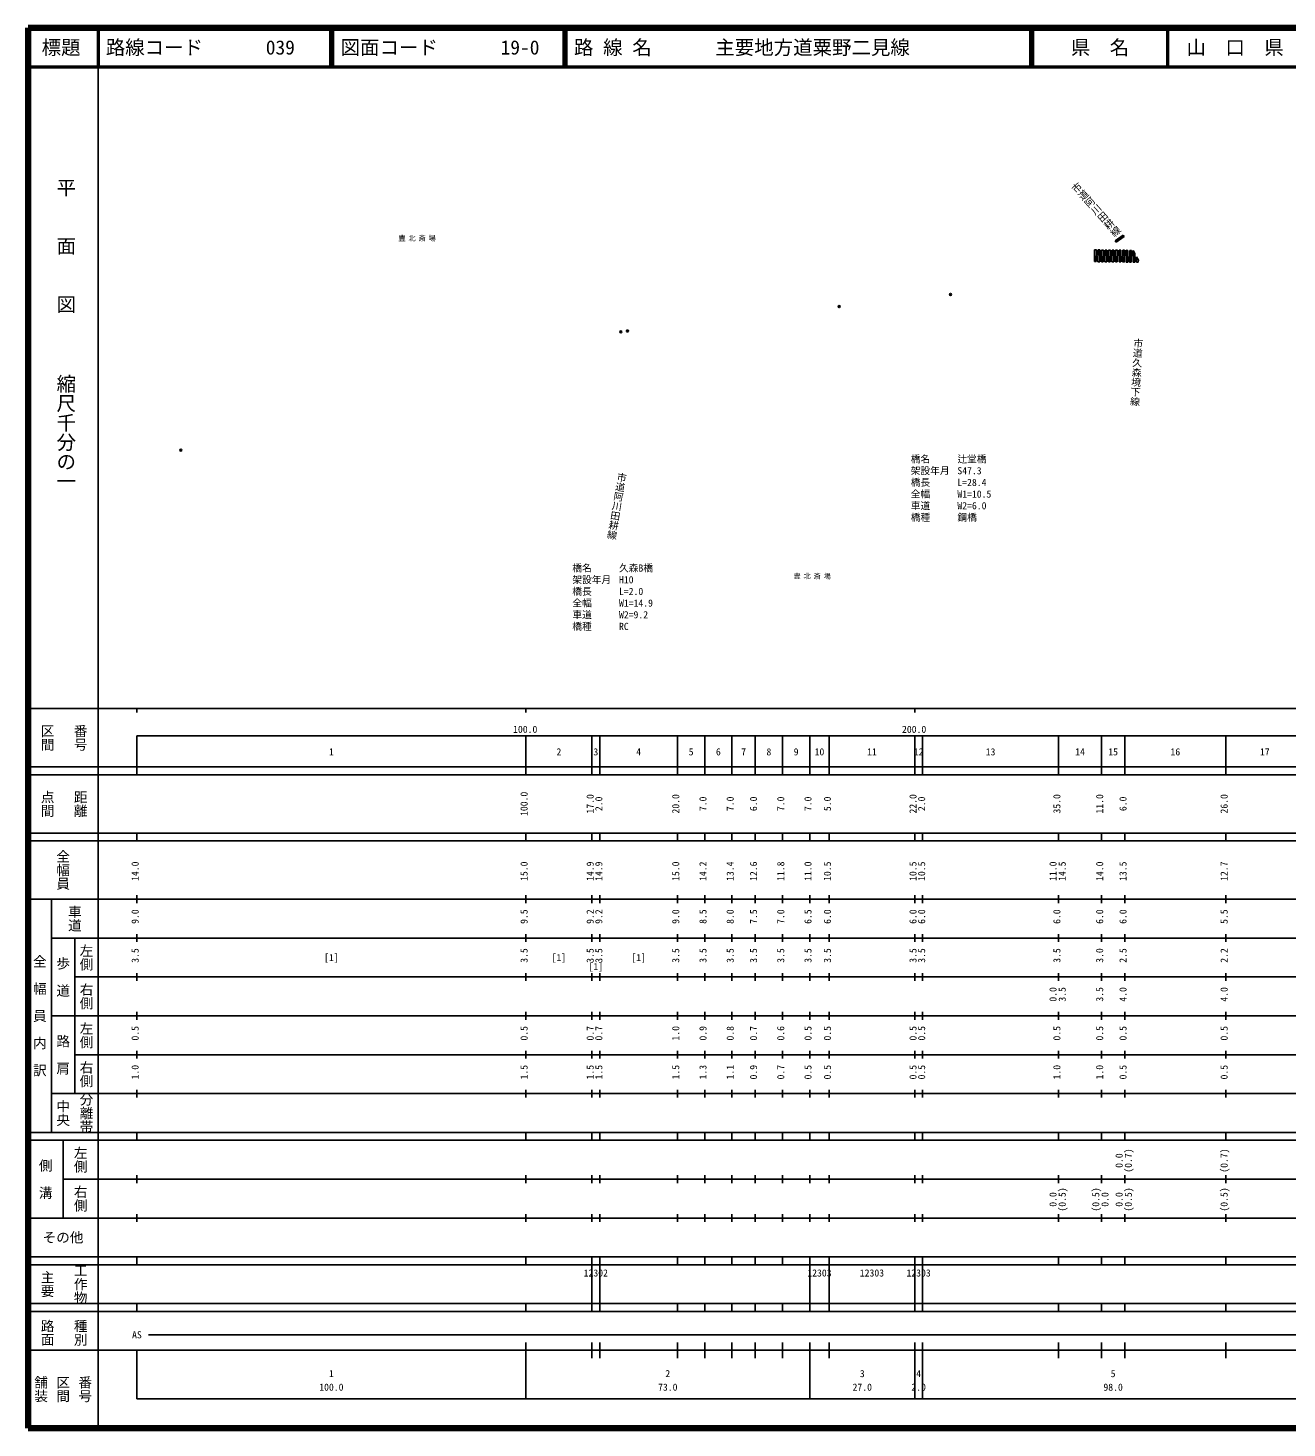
# Model space of a CAD drawing. Units: millimetres on the paper, with parts at other scales. Extents: x 40 to 680, y 20 to 380.
# Drawn here: x 40 to 363.7, y 20 to 380 of the extents above; entities that cross this region are included whole.
import ezdxf
from ezdxf.enums import TextEntityAlignment as Align

# ---------------------------------------------------------------- set-up
doc = ezdxf.new("R2010")
doc.units = ezdxf.units.MM
doc.header["$PDMODE"] = 32
doc.header["$PDSIZE"] = 0.5
for name, color, linetype, lineweight in [('M-BGD', 7, 'Continuous', 25), ('M-STR-HTXT', 7, 'Continuous', 13), ('M-STR-STRC', 7, 'Continuous', 25), ('M-TTL', 2, 'Continuous', 140), ('M-TTL-BAND', 7, 'Continuous', 25), ('M-TTL-LINE', 7, 'Continuous', 50), ('M-TTL-TXT', 7, 'Continuous', 50)]:
    doc.layers.add(name, color=color, linetype=linetype, lineweight=lineweight)
doc.layers.add('M-OTRS', color=6, linetype='Continuous')
doc.styles.add('@ＭＳ ゴシック', font='')
doc.styles.add('ＭＳ ゴシック', font='')
doc.styles.get('@ＭＳ ゴシック').set_extended_font_data('@MS Gothic')
doc.styles.get('ＭＳ ゴシック').set_extended_font_data('MS Gothic')

msp = doc.modelspace()

# ---------------------------------------------------------------- linework, layer by layer
at = {"layer": 'M-OTRS'}
for p in [(277.188, 311.485), (248.572, 308.359), (192.413, 301.906), (194.132, 302.083), (79.271, 271.433)]:
    msp.add_point(p, dxfattribs=at)
at = {"layer": 'M-STR-STRC'}
for p, q in [((321.616, 326.742), (319.506, 325.262)), ((319.506, 325.262), (319.765, 324.894)), ((321.875, 326.374), (319.765, 324.894)), ((321.616, 326.742), (321.875, 326.374)), ((314.198, 319.926), (314.237, 322.936)), ((314.688, 322.93), (314.237, 322.936)), ((314.649, 319.92), (314.688, 322.93)), ((315.101, 319.914), (315.14, 322.924)), ((315.591, 322.918), (315.14, 322.924)), ((315.552, 319.909), (315.591, 322.918)), ((316.004, 319.903), (316.042, 322.912)), ((316.494, 322.907), (316.042, 322.912)), ((316.455, 319.897), (316.494, 322.907)), ((316.907, 319.891), (316.945, 322.901)), ((317.397, 322.895), (316.945, 322.901)), ((317.358, 319.885), (317.397, 322.895)), ((317.81, 319.88), (317.848, 322.889)), ((318.3, 322.884), (317.848, 322.889)), ((318.261, 319.874), (318.3, 322.884)), ((318.713, 319.868), (318.751, 322.878)), ((319.203, 322.872), (318.751, 322.878)), ((319.164, 319.862), (319.203, 322.872)), ((319.616, 319.856), (319.654, 322.866)), ((320.106, 322.86), (319.654, 322.866)), ((320.067, 319.851), (320.106, 322.86)), ((320.519, 319.845), (320.557, 322.855)), ((321.009, 322.849), (320.557, 322.855)), ((320.97, 319.839), (321.009, 322.849)), ((321.421, 319.833), (321.46, 322.843)), ((321.912, 322.837), (321.46, 322.843)), ((321.873, 319.827), (321.912, 322.837)), ((322.324, 319.822), (322.363, 322.831)), ((322.814, 322.826), (322.363, 322.831)), ((322.776, 319.816), (322.814, 322.826)), ((323.227, 319.81), (323.266, 322.82)), ((323.717, 322.814), (323.266, 322.82)), ((323.679, 319.804), (323.717, 322.814)), ((324.13, 319.799), (324.169, 322.808)), ((324.61, 321.991), (324.169, 322.821)), ((324.582, 319.793), (324.61, 321.991)), ((325.033, 319.787), (325.051, 321.162)), ((325.492, 320.332), (325.051, 321.162)), ((314.649, 319.92), (314.198, 319.926)), ((315.552, 319.909), (315.101, 319.914)), ((316.455, 319.897), (316.004, 319.903)), ((317.358, 319.885), (316.907, 319.891)), ((318.261, 319.874), (317.81, 319.88)), ((319.164, 319.862), (318.713, 319.868)), ((320.067, 319.851), (319.616, 319.856)), ((320.97, 319.839), (320.519, 319.845)), ((321.873, 319.827), (321.421, 319.833)), ((322.776, 319.816), (322.324, 319.822)), ((323.679, 319.804), (323.227, 319.81)), ((324.582, 319.793), (324.13, 319.799)), ((325.485, 319.781), (325.033, 319.787)), ((325.485, 319.781), (325.492, 320.332))]:
    msp.add_line(p, q, dxfattribs=at)
at = {"layer": 'M-TTL'}
for p, q in [((40, 380), (40, 20)), ((680, 380), (40, 380)), ((40, 20), (680, 20))]:
    msp.add_line(p, q, dxfattribs=at)
at = {"layer": 'M-TTL-BAND'}
for p, q in [((58, 370), (58, 20)), ((40, 205), (579, 205)), ((68, 205), (68, 204)), ((168, 205), (168, 204)), ((268, 205), (268, 204)), ((68, 198), (579, 198)), ((68, 198), (68, 188)), ((168, 188), (168, 198)), ((185, 188), (185, 198)), ((187, 188), (187, 198)), ((207, 188), (207, 198)), ((214, 188), (214, 198)), ((221, 188), (221, 198)), ((227, 188), (227, 198)), ((234, 188), (234, 198)), ((241, 188), (241, 198)), ((246, 188), (246, 198)), ((268, 188), (268, 198)), ((270, 188), (270, 198)), ((305, 188), (305, 198)), ((316, 188), (316, 198)), ((322, 188), (322, 198)), ((348, 188), (348, 198)), ((40, 190), (579, 190)), ((40, 188), (579, 188)), ((40, 173), (579, 173)), ((68, 171), (68, 173)), ((168, 171), (168, 173)), ((185, 171), (185, 173)), ((187, 171), (187, 173)), ((207, 171), (207, 173)), ((214, 171), (214, 173)), ((221, 171), (221, 173)), ((227, 171), (227, 173)), ((234, 171), (234, 173)), ((241, 171), (241, 173)), ((246, 171), (246, 173)), ((268, 171), (268, 173)), ((270, 171), (270, 173)), ((305, 171), (305, 173)), ((316, 171), (316, 173)), ((322, 171), (322, 173)), ((348, 171), (348, 173)), ((40, 171), (579, 171)), ((40, 156), (579, 156)), ((46, 96), (46, 156)), ((68, 155), (68, 157)), ((168, 155), (168, 157)), ((185, 155), (185, 157)), ((187, 155), (187, 157)), ((207, 155), (207, 157)), ((214, 155), (214, 157)), ((221, 155), (221, 157)), ((227, 155), (227, 157)), ((234, 155), (234, 157)), ((241, 155), (241, 157)), ((246, 155), (246, 157)), ((268, 155), (268, 157)), ((270, 155), (270, 157)), ((305, 155), (305, 157)), ((316, 155), (316, 157)), ((322, 155), (322, 157)), ((348, 155), (348, 157)), ((46, 146), (579, 146)), ((52, 146), (52, 106)), ((68, 145), (68, 147)), ((168, 145), (168, 147)), ((185, 145), (185, 147)), ((187, 145), (187, 147)), ((207, 145), (207, 147)), ((214, 145), (214, 147)), ((221, 145), (221, 147)), ((227, 145), (227, 147)), ((234, 145), (234, 147)), ((241, 145), (241, 147)), ((246, 145), (246, 147)), ((268, 145), (268, 147)), ((270, 145), (270, 147)), ((305, 145), (305, 147)), ((316, 145), (316, 147)), ((322, 145), (322, 147)), ((348, 145), (348, 147)), ((68, 135), (68, 137)), ((168, 135), (168, 137)), ((185, 135), (185, 137)), ((187, 135), (187, 137)), ((207, 135), (207, 137)), ((214, 135), (214, 137)), ((221, 135), (221, 137)), ((227, 135), (227, 137)), ((234, 135), (234, 137)), ((241, 135), (241, 137)), ((246, 135), (246, 137)), ((268, 135), (268, 137)), ((270, 135), (270, 137)), ((305, 135), (305, 137)), ((316, 135), (316, 137)), ((322, 135), (322, 137)), ((348, 135), (348, 137)), ((52, 136), (579, 136)), ((46, 126), (579, 126)), ((68, 125), (68, 127)), ((168, 125), (168, 127)), ((185, 125), (185, 127)), ((187, 125), (187, 127)), ((207, 125), (207, 127)), ((214, 125), (214, 127)), ((221, 125), (221, 127)), ((227, 125), (227, 127)), ((234, 125), (234, 127)), ((241, 125), (241, 127)), ((246, 125), (246, 127)), ((268, 125), (268, 127)), ((270, 125), (270, 127)), ((305, 125), (305, 127)), ((316, 125), (316, 127)), ((322, 125), (322, 127)), ((348, 125), (348, 127)), ((52, 116), (579, 116)), ((68, 115), (68, 117)), ((168, 115), (168, 117)), ((185, 115), (185, 117)), ((187, 115), (187, 117)), ((207, 115), (207, 117)), ((214, 115), (214, 117)), ((221, 115), (221, 117)), ((227, 115), (227, 117)), ((234, 115), (234, 117)), ((241, 115), (241, 117)), ((246, 115), (246, 117)), ((268, 115), (268, 117)), ((270, 115), (270, 117)), ((305, 115), (305, 117)), ((316, 115), (316, 117)), ((322, 115), (322, 117)), ((348, 115), (348, 117)), ((46, 106), (579, 106)), ((68, 105), (68, 107)), ((168, 105), (168, 107)), ((185, 105), (185, 107)), ((187, 105), (187, 107)), ((207, 105), (207, 107)), ((214, 105), (214, 107)), ((221, 105), (221, 107)), ((227, 105), (227, 107)), ((234, 105), (234, 107)), ((241, 105), (241, 107)), ((246, 105), (246, 107)), ((268, 105), (268, 107)), ((270, 105), (270, 107)), ((305, 105), (305, 107)), ((316, 105), (316, 107)), ((322, 105), (322, 107)), ((348, 105), (348, 107)), ((40, 96), (579, 96)), ((40, 94), (579, 94)), ((49, 94), (49, 74)), ((68, 94), (68, 96)), ((168, 94), (168, 96)), ((185, 94), (185, 96)), ((187, 94), (187, 96)), ((207, 94), (207, 96)), ((214, 94), (214, 96)), ((221, 94), (221, 96)), ((227, 94), (227, 96)), ((234, 94), (234, 96)), ((241, 94), (241, 96)), ((246, 94), (246, 96)), ((268, 94), (268, 96)), ((270, 94), (270, 96)), ((305, 94), (305, 96)), ((316, 94), (316, 96)), ((322, 94), (322, 96)), ((348, 94), (348, 96)), ((49, 84), (579, 84)), ((68, 83), (68, 85)), ((168, 83), (168, 85)), ((185, 83), (185, 85)), ((187, 83), (187, 85)), ((207, 83), (207, 85)), ((214, 83), (214, 85)), ((221, 83), (221, 85)), ((227, 83), (227, 85)), ((234, 83), (234, 85)), ((241, 83), (241, 85)), ((246, 83), (246, 85)), ((268, 83), (268, 85)), ((270, 83), (270, 85)), ((305, 83), (305, 85)), ((316, 83), (316, 85)), ((322, 83), (322, 85)), ((348, 83), (348, 85)), ((40, 74), (579, 74)), ((68, 73), (68, 75)), ((168, 73), (168, 75)), ((185, 73), (185, 75)), ((187, 73), (187, 75)), ((207, 73), (207, 75)), ((214, 73), (214, 75)), ((221, 73), (221, 75)), ((227, 73), (227, 75)), ((234, 73), (234, 75)), ((241, 73), (241, 75)), ((246, 73), (246, 75)), ((268, 73), (268, 75)), ((270, 73), (270, 75)), ((305, 73), (305, 75)), ((316, 73), (316, 75)), ((322, 73), (322, 75)), ((348, 73), (348, 75)), ((40, 64), (579, 64)), ((40, 62), (579, 62)), ((68, 62), (68, 64)), ((168, 62), (168, 64)), ((185, 62), (185, 64)), ((185, 52), (185, 62)), ((187, 62), (187, 64)), ((187, 52), (187, 62)), ((207, 62), (207, 64)), ((214, 62), (214, 64)), ((221, 62), (221, 64)), ((227, 62), (227, 64)), ((234, 62), (234, 64)), ((241, 62), (241, 64)), ((241, 52), (241, 62)), ((246, 62), (246, 64)), ((246, 52), (246, 62)), ((246, 52), (246, 62)), ((268, 62), (268, 64)), ((268, 52), (268, 62)), ((268, 52), (268, 62)), ((270, 62), (270, 64)), ((270, 52), (270, 62)), ((305, 62), (305, 64)), ((316, 62), (316, 64)), ((322, 62), (322, 64)), ((348, 62), (348, 64)), ((40, 52), (579, 52)), ((68, 50), (68, 52)), ((168, 50), (168, 52)), ((185, 50), (185, 52)), ((187, 50), (187, 52)), ((207, 50), (207, 52)), ((214, 50), (214, 52)), ((221, 50), (221, 52)), ((227, 50), (227, 52)), ((234, 50), (234, 52)), ((241, 50), (241, 52)), ((246, 50), (246, 52)), ((268, 50), (268, 52)), ((270, 50), (270, 52)), ((305, 50), (305, 52)), ((316, 50), (316, 52)), ((322, 50), (322, 52)), ((348, 50), (348, 52)), ((40, 50), (579, 50)), ((71, 44), (561, 44)), ((40, 40), (579, 40)), ((68, 40), (68, 27.5)), ((168, 27.5), (168, 42)), ((185, 38), (185, 42)), ((187, 38), (187, 42)), ((207, 38), (207, 42)), ((214, 38), (214, 42)), ((221, 38), (221, 42)), ((227, 38), (227, 42)), ((234, 38), (234, 42)), ((241, 27.5), (241, 42)), ((246, 38), (246, 42)), ((268, 27.5), (268, 42)), ((270, 27.5), (270, 42)), ((305, 38), (305, 42)), ((316, 38), (316, 42)), ((322, 38), (322, 42)), ((348, 38), (348, 42)), ((68, 27.5), (579, 27.5))]:
    msp.add_line(p, q, dxfattribs=at)
at = {"layer": 'M-TTL-LINE'}
for p, q in [((58, 380), (58, 370)), ((117.75, 380), (117.75, 370)), ((118.25, 380), (118.25, 370)), ((177.75, 380), (177.75, 370)), ((178.25, 380), (178.25, 370)), ((297.75, 380), (297.75, 370)), ((298.25, 380), (298.25, 370)), ((333, 380), (333, 370)), ((40, 370), (680, 370))]:
    msp.add_line(p, q, dxfattribs=at)

# ---------------------------------------------------------------- texts
at = {"layer": 'M-BGD', "style": '@ＭＳ ゴシック'}
for s, rotation, p in [('市道阿川田耕線', 311.6, (319.318, 325.773)), ('市道久森境下線', 266.827, (323.058, 282.792)), ('市道阿川田耕線', 260.404, (188.475, 248.674))]:
    msp.add_text(s, height=1.833, rotation=rotation, dxfattribs=at).set_placement(p, align=Align.BOTTOM_RIGHT)
at = {"layer": 'M-STR-HTXT', "style": 'ＭＳ ゴシック'}
for s, p in [('橋名', (266.962, 267.693)), ('辻堂橋', (278.962, 267.693)), ('架設年月', (266.962, 264.693)), ('S47.3', (278.962, 264.693)), ('橋長', (266.962, 261.693)), ('L=28.4', (278.962, 261.693)), ('全幅', (266.962, 258.693)), ('W1=10.5', (278.962, 258.693)), ('車道', (266.962, 255.693)), ('W2=6.0', (278.962, 255.693)), ('橋種', (266.962, 252.693)), ('鋼橋', (278.962, 252.693)), ('橋名', (179.956, 239.663)), ('久森B橋', (191.956, 239.663)), ('架設年月', (179.956, 236.663)), ('H10', (191.956, 236.663)), ('橋長', (179.956, 233.663)), ('L=2.0', (191.956, 233.663)), ('全幅', (179.956, 230.663)), ('W1=14.9', (191.956, 230.663)), ('橋種', (179.956, 224.663)), ('車道', (179.956, 227.663)), ('W2=9.2', (191.956, 227.663)), ('RC', (191.956, 224.663))]:
    msp.add_text(s, height=1.833, dxfattribs=at).set_placement(p, align=Align.BOTTOM_LEFT)
at = {"layer": 'M-STR-STRC', "char_height": 1.32, "attachment_point": 9, "style": 'ＭＳ ゴシック'}
for insert in [(145.586, 325.125), (247.17, 238.232)]:
    msp.add_mtext('\\T1.4;豊北斎場', dxfattribs=dict(at, insert=insert))
at = {"layer": 'M-TTL-BAND', "style": '@ＭＳ ゴシック'}
for s, p in [('平\u3000\u3000面\u3000\u3000図', (49.777, 306.475)), ('縮尺千分の一', (49.777, 261.03))]:
    msp.add_text(s, height=3.666, rotation=270, dxfattribs=at).set_placement(p, align=Align.MIDDLE_RIGHT)
for s, p in [('区間', (45, 197.5)), ('番号', (53.5, 197.5)), ('点間', (45, 180.5)), ('距離', (53.5, 180.5)), ('全幅員', (49, 163.5)), ('車道', (52, 151)), ('左側', (55, 141)), ('全\u3000幅\u3000員\u3000内\u3000訳', (43, 126)), ('歩\u3000道', (49, 136)), ('右側', (55, 131)), ('左側', (55, 121)), ('路\u3000肩', (49, 116)), ('右側', (55, 111)), ('分離帯', (55, 101)), ('中央', (49, 101)), ('左側', (53.5, 89)), ('側\u3000溝', (44.5, 84)), ('右側', (53.5, 79)), ('工作物', (53.5, 57)), ('主要', (45, 57)), ('路面', (45, 44.5)), ('種別', (53.5, 44.5)), ('舗装', (43.333, 30)), ('区間', (49, 30)), ('番号', (54.667, 30))]:
    msp.add_text(s, height=2.566, rotation=270, dxfattribs=at).set_placement(p, align=Align.MIDDLE_CENTER)
at = {"layer": 'M-TTL-BAND', "style": 'ＭＳ ゴシック'}
for s, p in [('100.0', (167.844, 198.195)), ('200.0', (267.844, 198.195)), ('1', (118, 192.405)), ('2', (176.5, 192.405)), ('3', (186, 192.405)), ('4', (197, 192.405)), ('5', (210.5, 192.405)), ('6', (217.5, 192.405)), ('7', (224, 192.405)), ('8', (230.5, 192.405)), ('9', (237.5, 192.405)), ('10', (243.5, 192.405)), ('11', (257, 192.405)), ('12', (269, 192.405)), ('13', (287.5, 192.405)), ('14', (310.5, 192.405)), ('15', (319, 192.405)), ('16', (335, 192.405)), ('17', (358, 192.405)), ('[1]', (118, 139.5)), ('[1]', (176.5, 139.5)), ('[1]', (197, 139.5)), ('[1]', (186, 137.182)), ('AS', (68, 42.5)), ('1', (118, 32.523)), ('2', (204.5, 32.523)), ('3', (254.5, 32.523)), ('4', (269, 32.523)), ('5', (319, 32.523)), ('100.0', (118, 29.033)), ('73.0', (204.5, 29.033)), ('27.0', (254.5, 29.033)), ('2.0', (269, 29.033)), ('98.0', (319, 29.033))]:
    msp.add_text(s, height=1.833, dxfattribs=at).set_placement(p, align=Align.BOTTOM_CENTER)
for s, p in [('100.0', (169, 180.5)), ('17.0', (186, 180.5)), ('2.0', (188.226, 180.5)), ('20.0', (208, 180.5)), ('7.0', (215, 180.5)), ('7.0', (222, 180.5)), ('6.0', (228, 180.5)), ('7.0', (235, 180.5)), ('7.0', (242, 180.5)), ('5.0', (247, 180.5)), ('22.0', (269, 180.5)), ('2.0', (271.226, 180.5)), ('35.0', (306, 180.5)), ('11.0', (317, 180.5)), ('6.0', (323, 180.5)), ('26.0', (349, 180.5)), ('14.0', (69, 163.174)), ('15.0', (169, 163.174)), ('14.9', (186, 163.174)), ('14.9', (188.226, 163.174)), ('15.0', (208, 163.174)), ('14.2', (215, 163.174)), ('13.4', (222, 163.174)), ('12.6', (228, 163.174)), ('11.8', (235, 163.174)), ('11.0', (242, 163.174)), ('10.5', (247, 163.174)), ('10.5', (269, 163.174)), ('10.5', (271.226, 163.174)), ('11.0', (305, 163.174)), ('14.5', (307.37, 163.174)), ('14.0', (317, 163.174)), ('13.5', (323, 163.174)), ('12.7', (349, 163.174)), ('9.0', (69, 151.5)), ('9.5', (169, 151.5)), ('9.2', (186, 151.5)), ('9.2', (188.226, 151.5)), ('9.0', (208, 151.5)), ('8.5', (215, 151.5)), ('8.0', (222, 151.5)), ('7.5', (228, 151.5)), ('7.0', (235, 151.5)), ('6.5', (242, 151.5)), ('6.0', (247, 151.5)), ('6.0', (269, 151.5)), ('6.0', (271.226, 151.5)), ('6.0', (306, 151.5)), ('6.0', (317, 151.5)), ('6.0', (323, 151.5)), ('5.5', (349, 151.5)), ('3.5', (69, 141.5)), ('3.5', (169, 141.5)), ('3.5', (186, 141.5)), ('3.5', (188.226, 141.5)), ('3.5', (208, 141.5)), ('3.5', (215, 141.5)), ('3.5', (222, 141.5)), ('3.5', (228, 141.5)), ('3.5', (235, 141.5)), ('3.5', (242, 141.5)), ('3.5', (247, 141.5)), ('3.5', (269, 141.5)), ('3.5', (271.226, 141.5)), ('3.5', (306, 141.5)), ('3.0', (317, 141.5)), ('2.5', (323, 141.5)), ('2.2', (349, 141.5)), ('0.0', (305, 131.5)), ('3.5', (307.37, 131.5)), ('3.5', (317, 131.5)), ('4.0', (323, 131.5)), ('4.0', (349, 131.5)), ('0.5', (69, 121.5)), ('0.5', (169, 121.5)), ('0.7', (186, 121.5)), ('0.7', (188.226, 121.5)), ('1.0', (208, 121.5)), ('0.9', (215, 121.5)), ('0.8', (222, 121.5)), ('0.7', (228, 121.5)), ('0.6', (235, 121.5)), ('0.5', (242, 121.5)), ('0.5', (247, 121.5)), ('0.5', (269, 121.5)), ('0.5', (271.226, 121.5)), ('0.5', (306, 121.5)), ('0.5', (317, 121.5)), ('0.5', (323, 121.5)), ('0.5', (349, 121.5)), ('1.0', (69, 111.5)), ('1.5', (169, 111.5)), ('1.5', (186, 111.5)), ('1.5', (188.226, 111.5)), ('1.5', (208, 111.5)), ('1.3', (215, 111.5)), ('1.1', (222, 111.5)), ('0.9', (228, 111.5)), ('0.7', (235, 111.5)), ('0.5', (242, 111.5)), ('0.5', (247, 111.5)), ('0.5', (269, 111.5)), ('0.5', (271.226, 111.5)), ('1.0', (306, 111.5)), ('1.0', (317, 111.5)), ('0.5', (323, 111.5)), ('0.5', (349, 111.5)), ('0.0', (322, 88.764)), ('(0.7)', (324.37, 88.764)), ('(0.7)', (349, 88.764)), ('0.0', (305, 78.764)), ('(0.5)', (307.37, 78.764)), ('(0.5)', (316, 78.764)), ('0.0', (318.37, 78.764)), ('0.0', (322, 78.764)), ('(0.5)', (324.37, 78.764)), ('(0.5)', (349, 78.764))]:
    msp.add_text(s, height=1.833, rotation=90, dxfattribs=at).set_placement(p, align=Align.BOTTOM_CENTER)
msp.add_text('その他', height=2.566, dxfattribs=at).set_placement((49, 69), align=Align.MIDDLE_CENTER)
for s, p in [('12302', (182.875, 58.405)), ('12303', (240.375, 58.405)), ('12303', (253.875, 58.405)), ('12303', (265.875, 58.405))]:
    msp.add_text(s, height=1.833, dxfattribs=at).set_placement(p, align=Align.BOTTOM_LEFT)
at = {"layer": 'M-TTL-TXT', "style": 'ＭＳ ゴシック'}
for s, p in [('標題', (48.5, 375)), ('県\u3000名', (315.625, 375)), ('山\u3000口\u3000県', (350.375, 375))]:
    msp.add_text(s, height=3.666, dxfattribs=at).set_placement(p, align=Align.MIDDLE_CENTER)
for s, p in [('路線コード', (60, 375)), ('039', (101.142, 375)), ('図面コード', (120.38, 375)), ('19-0', (161.521, 375)), ('路 線 名', (180.38, 375)), ('主要地方道粟野二見線', (216.734, 375))]:
    msp.add_text(s, height=3.666, dxfattribs=at).set_placement(p, align=Align.MIDDLE_LEFT)

doc.saveas('drawing.dxf')
